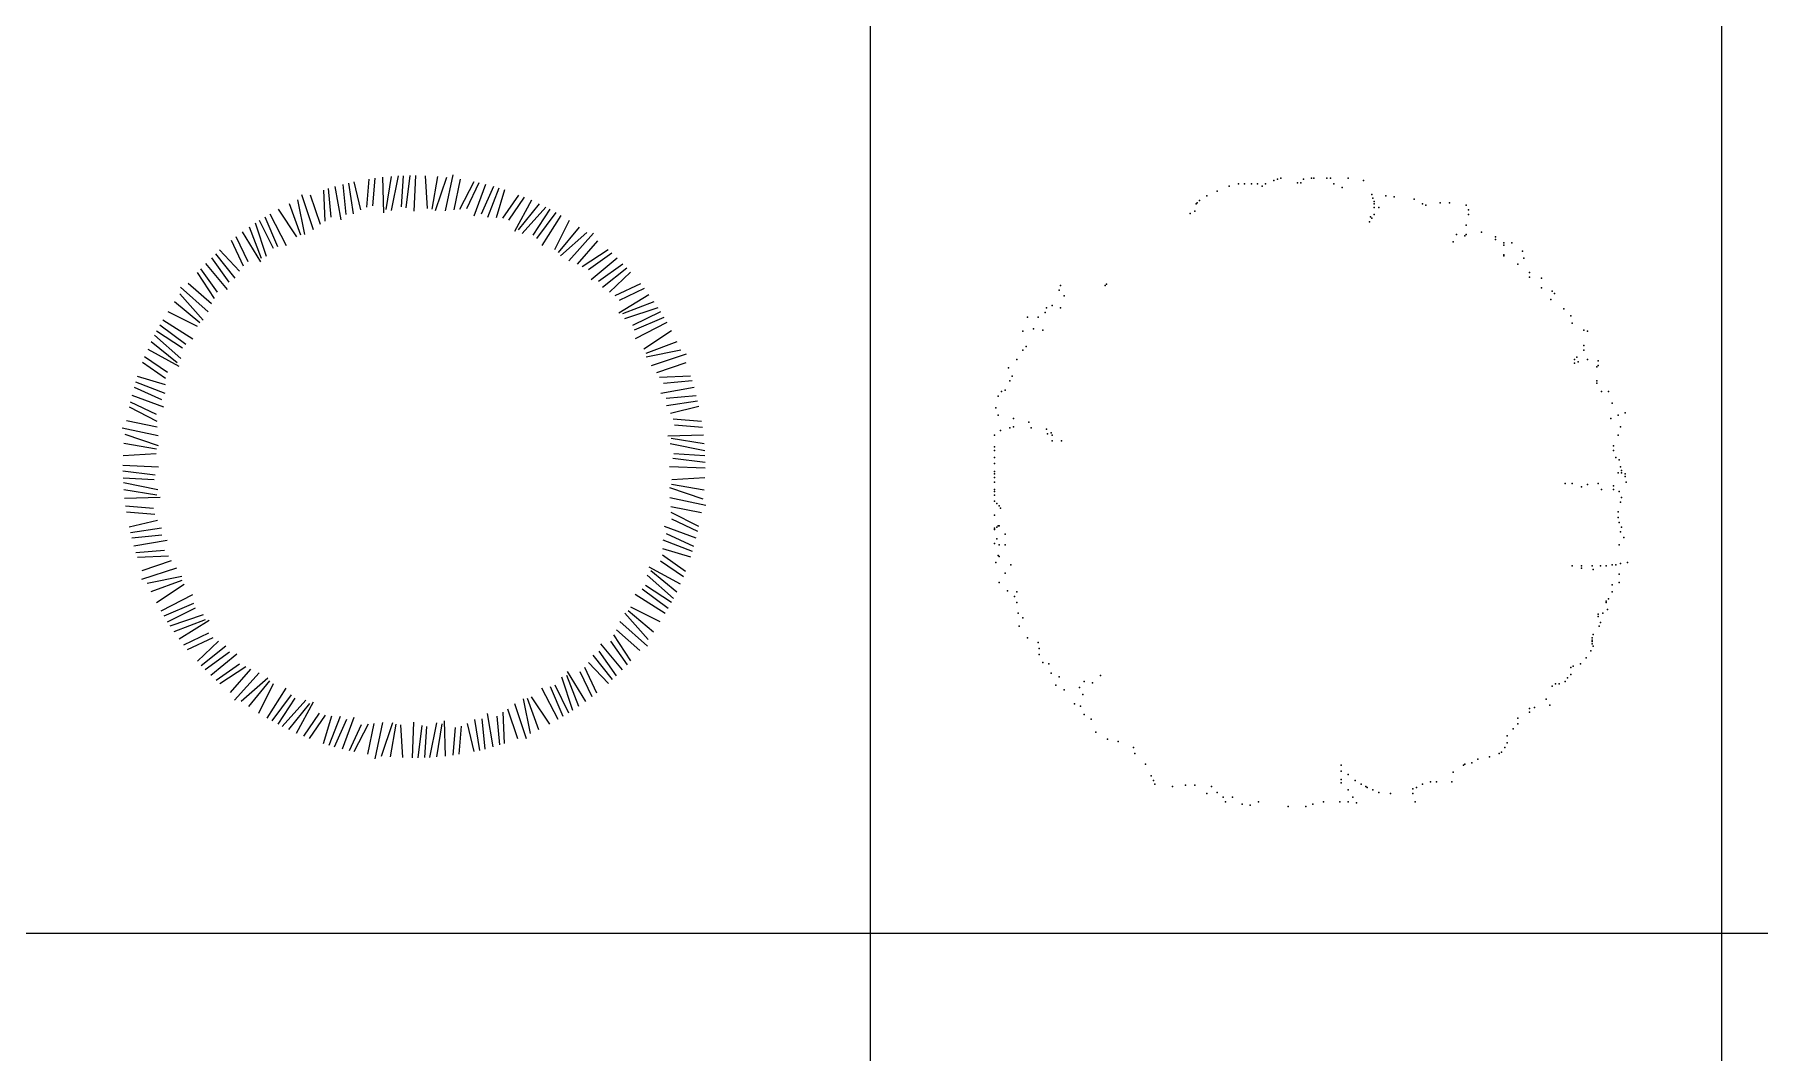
# Model space of a CAD drawing. Header units: inches. Extents: x 7658 to 73799, y 48 to 40262.
# Drawn here: x 44897 to 49045, y 7491 to 9939 of the extents above; entities that cross this region are included whole.
import ezdxf

# ---------------------------------------------------------------- set-up
doc = ezdxf.new("R2010")
doc.units = ezdxf.units.IN
doc.layers.add('www.cad-blocks.net', color=7, linetype='Continuous')

# ---------------------------------------------------------------- blocks, each defined once
blk = doc.blocks.new('A$C516926BB')
for p, q in [((35.5196, 38.5194), (35.5196, 0)), ((37.5671, 38.5194), (37.5671, 0)), ((0, 7.0831), (60.3118, 7.0831))]:
    blk.add_line(p, q)
blk = doc.blocks.new('A$C30ED087A')
for p, q in [((0.4956, 1.371), (0.5017, 1.3023)), ((0.512, 1.3759), (0.5258, 1.2959)), ((0.5313, 1.381), (0.5383, 1.3087)), ((0.5442, 1.3841), (0.5555, 1.3098)), ((0.5577, 1.3871), (0.5738, 1.3194)), ((0.5934, 1.3937), (0.5876, 1.3258)), ((0.6077, 1.3958), (0.6025, 1.329)), ((0.6264, 1.3981), (0.6288, 1.3129)), ((0.6471, 1.4), (0.6345, 1.3205)), ((0.6642, 1.4012), (0.6471, 1.3183)), ((0.6757, 1.4017), (0.6712, 1.3268)), ((0.6918, 1.4021), (0.6827, 1.3247)), ((0.7059, 1.4022), (0.7021, 1.3167)), ((0.7292, 1.4017), (0.7337, 1.3226)), ((0.7584, 1.3999), (0.7448, 1.3211)), ((0.7802, 1.3978), (0.7532, 1.3175)), ((0.7954, 1.4042), (0.777, 1.3174)), ((0.813, 1.3933), (0.7983, 1.3199)), ((0.846, 1.3872), (0.8119, 1.3206)), ((0.8577, 1.3847), (0.8286, 1.3221)), ((0.8743, 1.3807), (0.8463, 1.3045)), ((0.8936, 1.3755), (0.8635, 1.3093)), ((0.9063, 1.3717), (0.879, 1.3016)), ((0.4019, 1.3346), (0.4295, 1.2595)), ((0.4219, 1.3436), (0.4387, 1.2606)), ((0.4318, 1.3568), (0.4593, 1.2724)), ((0.4526, 1.3562), (0.4765, 1.2852)), ((0.4842, 1.3674), (0.488, 1.2927)), ((0.9196, 1.3676), (0.8996, 1.3008)), ((0.9538, 1.3554), (0.9148, 1.2995)), ((0.9672, 1.3501), (0.9293, 1.2948)), ((0.9846, 1.3427), (0.944, 1.2678)), ((1.0034, 1.334), (0.9528, 1.2714)), ((0.3198, 1.2886), (0.3464, 1.2082)), ((0.3295, 1.2948), (0.363, 1.2277)), ((0.3432, 1.3032), (0.374, 1.2316)), ((0.3553, 1.3103), (0.3949, 1.2343)), ((0.3758, 1.3215), (0.4193, 1.2552)), ((1.0188, 1.3265), (0.9626, 1.2632)), ((1.029, 1.3212), (0.9877, 1.2586)), ((1.0432, 1.3135), (0.9966, 1.251)), ((1.0554, 1.3065), (1.0094, 1.2343)), ((1.0753, 1.2944), (1.0397, 1.2236)), ((0.2622, 1.2467), (0.2911, 1.1849)), ((0.2735, 1.2556), (0.3024, 1.1952)), ((0.2886, 1.267), (0.3332, 1.1944)), ((0.3055, 1.279), (0.3344, 1.2038)), ((1.0997, 1.2783), (1.0486, 1.2169)), ((1.1176, 1.2656), (1.0541, 1.2095)), ((1.1339, 1.2636), (1.0746, 1.1975)), ((1.1438, 1.2453), (1.0943, 1.1891)), ((0.2147, 1.2047), (0.257, 1.1455)), ((0.2243, 1.2138), (0.2714, 1.1551)), ((0.2346, 1.2232), (0.2824, 1.1725)), ((1.1693, 1.2235), (1.1065, 1.1829)), ((1.1781, 1.2155), (1.1217, 1.1758)), ((1.1905, 1.2037), (1.1281, 1.1517)), ((0.1807, 1.1693), (0.2214, 1.1065)), ((0.1888, 1.1781), (0.2285, 1.1217)), ((0.2006, 1.1905), (0.2525, 1.1281)), ((1.2047, 1.1895), (1.1455, 1.1473)), ((1.2138, 1.1799), (1.1551, 1.1329)), ((1.2232, 1.1697), (1.1725, 1.1218)), ((0.1407, 1.1339), (0.2067, 1.0746)), ((0.159, 1.1438), (0.2152, 1.0943)), ((1.2467, 1.1421), (1.1849, 1.1131)), ((1.2556, 1.1307), (1.1952, 1.1019)), ((0.1259, 1.0997), (0.1874, 1.0486)), ((0.1387, 1.1176), (0.1948, 1.0541)), ((1.267, 1.1157), (1.1944, 1.071)), ((1.279, 1.0987), (1.2038, 1.0698)), ((1.2886, 1.0845), (1.2082, 1.0578)), ((0.0908, 1.0432), (0.1532, 0.9966)), ((0.0977, 1.0554), (0.1699, 1.0094)), ((0.1098, 1.0753), (0.1806, 1.0397)), ((1.2948, 1.0748), (1.2277, 1.0413)), ((1.3032, 1.0611), (1.2316, 1.0303)), ((1.3103, 1.0489), (1.2343, 1.0094)), ((0.0702, 1.0034), (0.1328, 0.9528)), ((0.0778, 1.0188), (0.141, 0.9626)), ((0.0831, 1.029), (0.1456, 0.9877)), ((1.3215, 1.0285), (1.2552, 0.985)), ((1.3346, 1.0023), (1.2595, 0.9747)), ((0.0542, 0.9672), (0.1094, 0.9293)), ((0.0616, 0.9846), (0.1365, 0.944)), ((1.3436, 0.9824), (1.2606, 0.9656)), ((1.3568, 0.9724), (1.2724, 0.9449)), ((0.0367, 0.9196), (0.1034, 0.8996)), ((0.0488, 0.9538), (0.1048, 0.9148)), ((1.3562, 0.9517), (1.2852, 0.9278)), ((1.3674, 0.9201), (1.2927, 0.9163)), ((0.0236, 0.8743), (0.0997, 0.8463)), ((0.0288, 0.8936), (0.0949, 0.8635)), ((0.0325, 0.9063), (0.1026, 0.879)), ((1.3759, 0.8923), (1.2959, 0.8785)), ((1.371, 0.9087), (1.3023, 0.9025)), ((1.381, 0.8729), (1.3087, 0.8659)), ((0.017, 0.846), (0.0836, 0.8119)), ((0.0196, 0.8577), (0.0822, 0.8286)), ((1.3841, 0.8601), (1.3098, 0.8487)), ((1.3871, 0.8465), (1.3194, 0.8304)), ((0, 0.7954), (0.0869, 0.777)), ((0.0109, 0.813), (0.0843, 0.7983)), ((1.3937, 0.8108), (1.3258, 0.8167)), ((1.3958, 0.7965), (1.329, 0.8018)), ((0.0043, 0.7584), (0.0831, 0.7448)), ((0.0064, 0.7802), (0.0868, 0.7532)), ((1.3981, 0.7778), (1.3129, 0.7755)), ((1.4012, 0.74), (1.3183, 0.7571)), ((1.4, 0.7571), (1.3205, 0.7697)), ((0.0021, 0.7059), (0.0876, 0.7021)), ((0.0026, 0.7292), (0.0817, 0.7337)), ((1.4021, 0.7124), (1.3247, 0.7216)), ((1.4017, 0.7285), (1.3268, 0.7331)), ((0.0021, 0.6918), (0.0795, 0.6827)), ((0.0026, 0.6757), (0.0774, 0.6712)), ((0.0031, 0.6642), (0.086, 0.6471)), ((1.4022, 0.6984), (1.3167, 0.7021)), ((1.4017, 0.6751), (1.3226, 0.6705)), ((0.0042, 0.6471), (0.0838, 0.6345)), ((0.0062, 0.6264), (0.0913, 0.6288)), ((1.4042, 0.6089), (1.3174, 0.6273)), ((1.3978, 0.6241), (1.3175, 0.651)), ((1.3999, 0.6459), (1.3211, 0.6595)), ((0.0085, 0.6077), (0.0752, 0.6025)), ((0.0106, 0.5934), (0.0785, 0.5876)), ((1.3933, 0.5912), (1.3199, 0.606)), ((1.3872, 0.5582), (1.3206, 0.5923)), ((0.0171, 0.5577), (0.0849, 0.5738)), ((0.0201, 0.5442), (0.0945, 0.5555)), ((1.3807, 0.5299), (1.3045, 0.558)), ((1.3755, 0.5106), (1.3093, 0.5407)), ((1.3847, 0.5466), (1.3221, 0.5756)), ((0.0232, 0.5313), (0.0955, 0.5383)), ((0.0284, 0.512), (0.1084, 0.5258)), ((0.0332, 0.4956), (0.102, 0.5017)), ((1.3676, 0.4847), (1.3008, 0.5046)), ((1.3717, 0.4979), (1.3016, 0.5253)), ((0.0369, 0.4842), (0.1116, 0.488)), ((0.0474, 0.4318), (0.1319, 0.4593)), ((0.048, 0.4526), (0.119, 0.4765)), ((1.3427, 0.4197), (1.2678, 0.4602)), ((1.3501, 0.4371), (1.2948, 0.475)), ((1.3554, 0.4505), (1.2995, 0.4895)), ((0.0606, 0.4219), (0.1437, 0.4387)), ((0.0697, 0.4019), (0.1447, 0.4295)), ((0.0828, 0.3758), (0.149, 0.4193)), ((1.3212, 0.3752), (1.2586, 0.4166)), ((1.3265, 0.3854), (1.2632, 0.4417)), ((1.334, 0.4008), (1.2714, 0.4515)), ((0.094, 0.3553), (0.1699, 0.3949)), ((0.1011, 0.3432), (0.1727, 0.374)), ((1.3065, 0.3488), (1.2343, 0.3949)), ((1.3135, 0.3611), (1.251, 0.4077)), ((0.1095, 0.3295), (0.1766, 0.363)), ((0.1157, 0.3198), (0.196, 0.3464)), ((0.1252, 0.3055), (0.2004, 0.3344)), ((0.1372, 0.2886), (0.2098, 0.3332)), ((1.2656, 0.2867), (1.2095, 0.3502)), ((1.2783, 0.3045), (1.2169, 0.3557)), ((1.2944, 0.3289), (1.2236, 0.3645)), ((0.1486, 0.2735), (0.209, 0.3024)), ((0.1576, 0.2622), (0.2193, 0.2911)), ((1.2235, 0.235), (1.1829, 0.2978)), ((1.2453, 0.2604), (1.1891, 0.31)), ((1.2636, 0.2703), (1.1975, 0.3297)), ((0.1811, 0.2346), (0.2317, 0.2824)), ((0.1905, 0.2243), (0.2492, 0.2714)), ((0.1996, 0.2147), (0.2587, 0.257)), ((0.2137, 0.2006), (0.2761, 0.2525)), ((1.1799, 0.1905), (1.1329, 0.2492)), ((1.1895, 0.1996), (1.1473, 0.2587)), ((1.2037, 0.2137), (1.1517, 0.2761)), ((1.2155, 0.2261), (1.1758, 0.2826)), ((0.2261, 0.1888), (0.2826, 0.2285)), ((0.235, 0.1807), (0.2978, 0.2214)), ((0.2604, 0.159), (0.31, 0.2152)), ((1.1157, 0.1372), (1.071, 0.2098)), ((1.1307, 0.1486), (1.1019, 0.209)), ((1.1421, 0.1576), (1.1131, 0.2193)), ((1.1697, 0.1811), (1.1218, 0.2317)), ((0.2703, 0.1407), (0.3297, 0.2067)), ((0.2867, 0.1387), (0.3502, 0.1948)), ((0.3045, 0.1259), (0.3557, 0.1874)), ((0.3289, 0.1098), (0.3645, 0.1806)), ((0.3488, 0.0977), (0.3949, 0.1699)), ((1.0489, 0.094), (1.0094, 0.1699)), ((1.0611, 0.1011), (1.0303, 0.1727)), ((1.0748, 0.1095), (1.0413, 0.1766)), ((1.0845, 0.1157), (1.0578, 0.196)), ((1.0987, 0.1252), (1.0698, 0.2004)), ((0.3611, 0.0908), (0.4077, 0.1532)), ((0.3752, 0.0831), (0.4166, 0.1456)), ((0.3854, 0.0778), (0.4417, 0.141)), ((0.4008, 0.0702), (0.4515, 0.1328)), ((0.4197, 0.0616), (0.4602, 0.1365)), ((0.9724, 0.0474), (0.9449, 0.1319)), ((0.9824, 0.0606), (0.9656, 0.1437)), ((1.0023, 0.0697), (0.9747, 0.1447)), ((1.0285, 0.0828), (0.985, 0.149)), ((0.4371, 0.0542), (0.475, 0.1094)), ((0.4505, 0.0488), (0.4895, 0.1048)), ((0.4847, 0.0367), (0.5046, 0.1034)), ((0.4979, 0.0325), (0.5253, 0.1026)), ((0.5106, 0.0288), (0.5407, 0.0949)), ((0.5299, 0.0236), (0.558, 0.0997)), ((0.5582, 0.017), (0.5923, 0.0836)), ((0.5912, 0.0109), (0.606, 0.0843)), ((0.6089, 0), (0.6273, 0.0869)), ((0.6241, 0.0064), (0.651, 0.0868)), ((0.6459, 0.0043), (0.6595, 0.0831)), ((0.6984, 0.0021), (0.7021, 0.0876)), ((0.74, 0.0031), (0.7571, 0.086)), ((0.7571, 0.0042), (0.7697, 0.0838)), ((0.7778, 0.0062), (0.7755, 0.0913)), ((0.8465, 0.0171), (0.8304, 0.0849)), ((0.8601, 0.0201), (0.8487, 0.0945)), ((0.8729, 0.0232), (0.8659, 0.0955)), ((0.8923, 0.0284), (0.8785, 0.1084)), ((0.9087, 0.0332), (0.9025, 0.102)), ((0.9201, 0.0369), (0.9163, 0.1116)), ((0.9517, 0.048), (0.9278, 0.119)), ((0.5466, 0.0196), (0.5756, 0.0822)), ((0.6751, 0.0026), (0.6705, 0.0817)), ((0.7124, 0.0021), (0.7216, 0.0795)), ((0.7285, 0.0026), (0.7331, 0.0774)), ((0.7965, 0.0085), (0.8018, 0.0752)), ((0.8108, 0.0106), (0.8167, 0.0785))]:
    blk.add_line(p, q)
blk = doc.blocks.new('A$C4C4C0951')
for p in [(0.5868, 1.4969), (0.601, 1.4969), (0.618, 1.4969), (0.6322, 1.4969), (0.6521, 1.4969), (0.6719, 1.5054), (0.6804, 1.5083), (0.6889, 1.5111), (0.7286, 1.4998), (0.7371, 1.4998), (0.7428, 1.5083), (0.7626, 1.5111), (0.7683, 1.5111), (0.7995, 1.5111), (0.808, 1.5111), (0.8165, 1.4969), (0.8505, 1.5111), (0.8873, 1.5054), (0.8873, 1.5054), (0.4933, 1.4572), (0.5103, 1.4686), (0.5358, 1.4799), (0.5641, 1.4913), (0.6435, 1.4913), (0.8363, 1.4884), (0.9072, 1.4715), (0.9101, 1.4629), (0.9129, 1.4544), (0.9413, 1.4686), (0.9611, 1.4657), (1.0093, 1.4601), (0.4706, 1.426), (0.4819, 1.4318), (0.4847, 1.4487), (0.4876, 1.4516), (0.9044, 1.4175), (0.9072, 1.4147), (0.9129, 1.4487), (0.9129, 1.4402), (0.9129, 1.4232), (0.9242, 1.4402), (1.0291, 1.4487), (1.0376, 1.4459), (1.0717, 1.4516), (1.0944, 1.4516), (1.1341, 1.4459), (1.1397, 1.4346), (1.1397, 1.4232), (1.1397, 1.4232), (0.9016, 1.4062), (0.9016, 1.4062), (1.1113, 1.375), (1.1312, 1.3722), (1.1341, 1.3977), (1.1341, 1.375), (1.1709, 1.3807), (1.2049, 1.3694), (1.1029, 1.358), (1.2049, 1.3637), (1.2248, 1.3552), (1.2248, 1.3495), (1.2446, 1.3552), (1.2701, 1.3353), (1.2248, 1.3268), (1.2248, 1.324), (1.2588, 1.3041), (1.273, 1.3183), (0.1587, 1.2531), (0.2665, 1.2531), (0.2693, 1.2559), (1.2871, 1.2843), (1.2871, 1.273), (1.3155, 1.2701), (1.3155, 1.2474), (0.1389, 1.2049), (0.1559, 1.2418), (0.1673, 1.2276), (1.3382, 1.2191), (1.341, 1.2389), (1.3467, 1.2333), (0.0793, 1.1765), (0.1049, 1.1765), (0.1219, 1.1879), (0.1247, 1.1993), (0.1587, 1.1993), (1.3693, 1.1964), (1.3864, 1.1794), (1.3892, 1.1624), (0.068, 1.1426), (0.0935, 1.1482), (0.1162, 1.1454), (1.4176, 1.1454), (1.4261, 1.1426), (0.068, 1.0972), (0.0765, 1.1057), (1.4005, 1.0802), (1.4176, 1.1085), (1.4176, 1.0972), (0.034, 1.0546), (0.0538, 1.0745), (1.3949, 1.0745), (1.3949, 1.066), (1.4034, 1.0688), (1.4261, 1.0745), (1.4487, 1.0575), (1.4515, 1.0717), (1.4515, 1.0604), (0.017, 0.998), (0.0255, 1.0008), (0.0368, 1.0235), (0.0425, 1.0348), (1.4487, 1.0235), (1.4487, 1.0178), (1.4601, 0.998), (1.4771, 0.998), (0.0028, 0.9583), (0.0085, 0.9866), (1.4856, 0.9696), (1.4856, 0.9696), (0.0085, 0.9413), (0.0454, 0.9327), (0.0454, 0.9129), (0.0822, 0.9242), (1.4827, 0.9327), (1.4998, 0.9413), (1.5055, 0.9129), (1.5168, 0.9469), (0, 0.893), (0.0142, 0.9044), (0.0368, 0.9101), (0.0879, 0.9101), (0.1247, 0.9072), (0.1276, 0.8959), (0.1361, 0.8987), (0.1389, 0.893), (0.1389, 0.8789), (0.1615, 0.8789), (1.4998, 0.893), (0, 0.8647), (0, 0.8562), (0, 0.8392), (1.4884, 0.8675), (1.4884, 0.8562), (1.4941, 0.8392), (1.5026, 0.8335), (0, 0.825), (0, 0.8051), (0, 0.7995), (0, 0.791), (1.4998, 0.8023), (1.5055, 0.8165), (1.5083, 0.808), (1.5083, 0.8023), (1.5168, 0.7995), (1.5168, 0.7938), (0, 0.7797), (0, 0.7626), (0, 0.757), (0, 0.7485), (1.3722, 0.7768), (1.3892, 0.7768), (1.4118, 0.7683), (1.4118, 0.7683), (1.4261, 0.774), (1.4515, 0.7768), (1.4601, 0.7626), (1.4884, 0.7711), (1.4884, 0.7626), (1.5026, 0.757), (1.5026, 0.757), (1.5196, 0.7797), (0, 0.7343), (0.0057, 0.7286), (0.0113, 0.7229), (0.0142, 0.7173), (1.4998, 0.7088), (1.5055, 0.7314), (1.5083, 0.7428), (0, 0.7003), (0, 0.6691), (0, 0.6662), (0.0057, 0.6719), (0.0085, 0.6747), (0.0113, 0.6747), (1.4998, 0.6946), (1.4998, 0.6946), (1.5026, 0.6832), (1.5083, 0.6719), (0, 0.6322), (0.0057, 0.6435), (0.0113, 0.6294), (0.0255, 0.6549), (0.0255, 0.6294), (1.5026, 0.6294), (1.5055, 0.6606), (1.5139, 0.6464), (0.0028, 0.5869), (0.0085, 0.6038), (0.0113, 0.601), (0.0396, 0.5812), (1.4856, 0.5812), (1.4941, 0.5812), (1.5055, 0.584), (1.5224, 0.5869), (0.0255, 0.5613), (1.3892, 0.5784), (1.3892, 0.5784), (1.4118, 0.5784), (1.4118, 0.5727), (1.4118, 0.5727), (1.4374, 0.5784), (1.4402, 0.5699), (1.4573, 0.5784), (1.4714, 0.5784), (1.5026, 0.5585), (0.0113, 0.5387), (0.0311, 0.5188), (0.0482, 0.5046), (0.0538, 0.516), (1.4771, 0.499), (1.4856, 0.533), (1.4856, 0.516), (1.5026, 0.5387), (0.0538, 0.4905), (0.0567, 0.4649), (1.4515, 0.4621), (1.4515, 0.4565), (1.4629, 0.4649), (1.4714, 0.4933), (1.4714, 0.4905), (1.4742, 0.4734), (0.0595, 0.4337), (0.068, 0.4536), (1.4544, 0.4337), (1.4573, 0.4422), (0.0793, 0.4054), (0.1049, 0.394), (0.1077, 0.3799), (1.4346, 0.3742), (1.4374, 0.4054), (1.4374, 0.3997), (1.4374, 0.3969), (1.4374, 0.3912), (1.4402, 0.4139), (1.4402, 0.3856), (1.4402, 0.3856), (0.1077, 0.3657), (0.1162, 0.3459), (0.1304, 0.343), (1.3864, 0.3345), (1.392, 0.3374), (1.409, 0.343), (1.4232, 0.3572), (0.1361, 0.3203), (0.1474, 0.292), (0.1559, 0.3118), (0.2155, 0.3005), (0.2353, 0.2977), (0.2353, 0.2977), (0.2551, 0.3147), (1.3495, 0.2948), (1.358, 0.2948), (1.3722, 0.3005), (1.3779, 0.309), (1.3864, 0.3175), (0.1673, 0.2806), (0.2041, 0.2864), (0.2126, 0.2693), (1.3268, 0.258), (1.341, 0.2892), (0.1927, 0.2467), (0.207, 0.241), (0.2155, 0.2211), (0.2324, 0.2098), (1.2588, 0.2126), (1.2588, 0.2126), (1.2588, 0.2126), (1.2871, 0.2353), (1.2871, 0.2268), (1.2985, 0.2381), (1.3354, 0.2438), (0.2438, 0.1786), (1.2333, 0.1701), (1.2474, 0.1871), (1.2588, 0.1984), (0.2721, 0.1616), (0.2977, 0.1559), (0.3345, 0.1417), (0.3374, 0.1276), (1.2134, 0.1276), (1.2191, 0.1304), (1.2276, 0.1417), (1.2333, 0.1531), (0.3628, 0.102), (0.8335, 0.0992), (0.8335, 0.085), (1.1283, 0.0992), (1.1312, 0.102), (1.1482, 0.1049), (1.1624, 0.1134), (1.1907, 0.1191), (0.3771, 0.0737), (0.3827, 0.0623), (0.3855, 0.0538), (0.4281, 0.0482), (0.4593, 0.051), (0.4819, 0.051), (0.5216, 0.0482), (0.8335, 0.0652), (0.8335, 0.0567), (0.8505, 0.0766), (0.8675, 0.0623), (0.8817, 0.0538), (0.8931, 0.0482), (0.8931, 0.0482), (0.8959, 0.0454), (1.0064, 0.0425), (1.015, 0.0454), (1.0291, 0.0538), (1.0489, 0.0595), (1.0632, 0.0595), (1.1, 0.0595), (1.1029, 0.0822), (0.5103, 0.0311), (0.5358, 0.034), (0.55, 0.0226), (0.5556, 0.0113), (0.5727, 0.0226), (0.5953, 0.0057), (0.6152, 0.0028), (0.635, 0.0113), (0.635, 0.0113), (0.7059, 0), (0.7484, 0), (0.7654, 0.0057), (0.791, 0.0113), (0.8307, 0.0113), (0.8505, 0.0397), (0.8505, 0.0113), (0.8619, 0.0226), (0.8704, 0.0085), (0.9101, 0.0397), (0.9242, 0.034), (0.9526, 0.0311), (1.0064, 0.0311), (1.0121, 0.0113)]:
    blk.add_point(p)

msp = doc.modelspace()

# ---------------------------------------------------------------- block references
at = {"xscale": 1000, "yscale": 1000, "zscale": 1000}
for name, p in [('A$C30ED087A', (45107.2, 8197.2)), ('A$C4C4C0951', (47205.5, 8082.3))]:
    msp.add_blockref(name, p, dxfattribs=at)
at = {"layer": 'www.cad-blocks.net', "color": 155, "true_color": 0x546d8e, "xscale": 1000, "yscale": 1000, "zscale": 1000}
msp.add_blockref('A$C516926BB', (11386.7, 694.4), dxfattribs=at)

doc.saveas('drawing.dxf')
